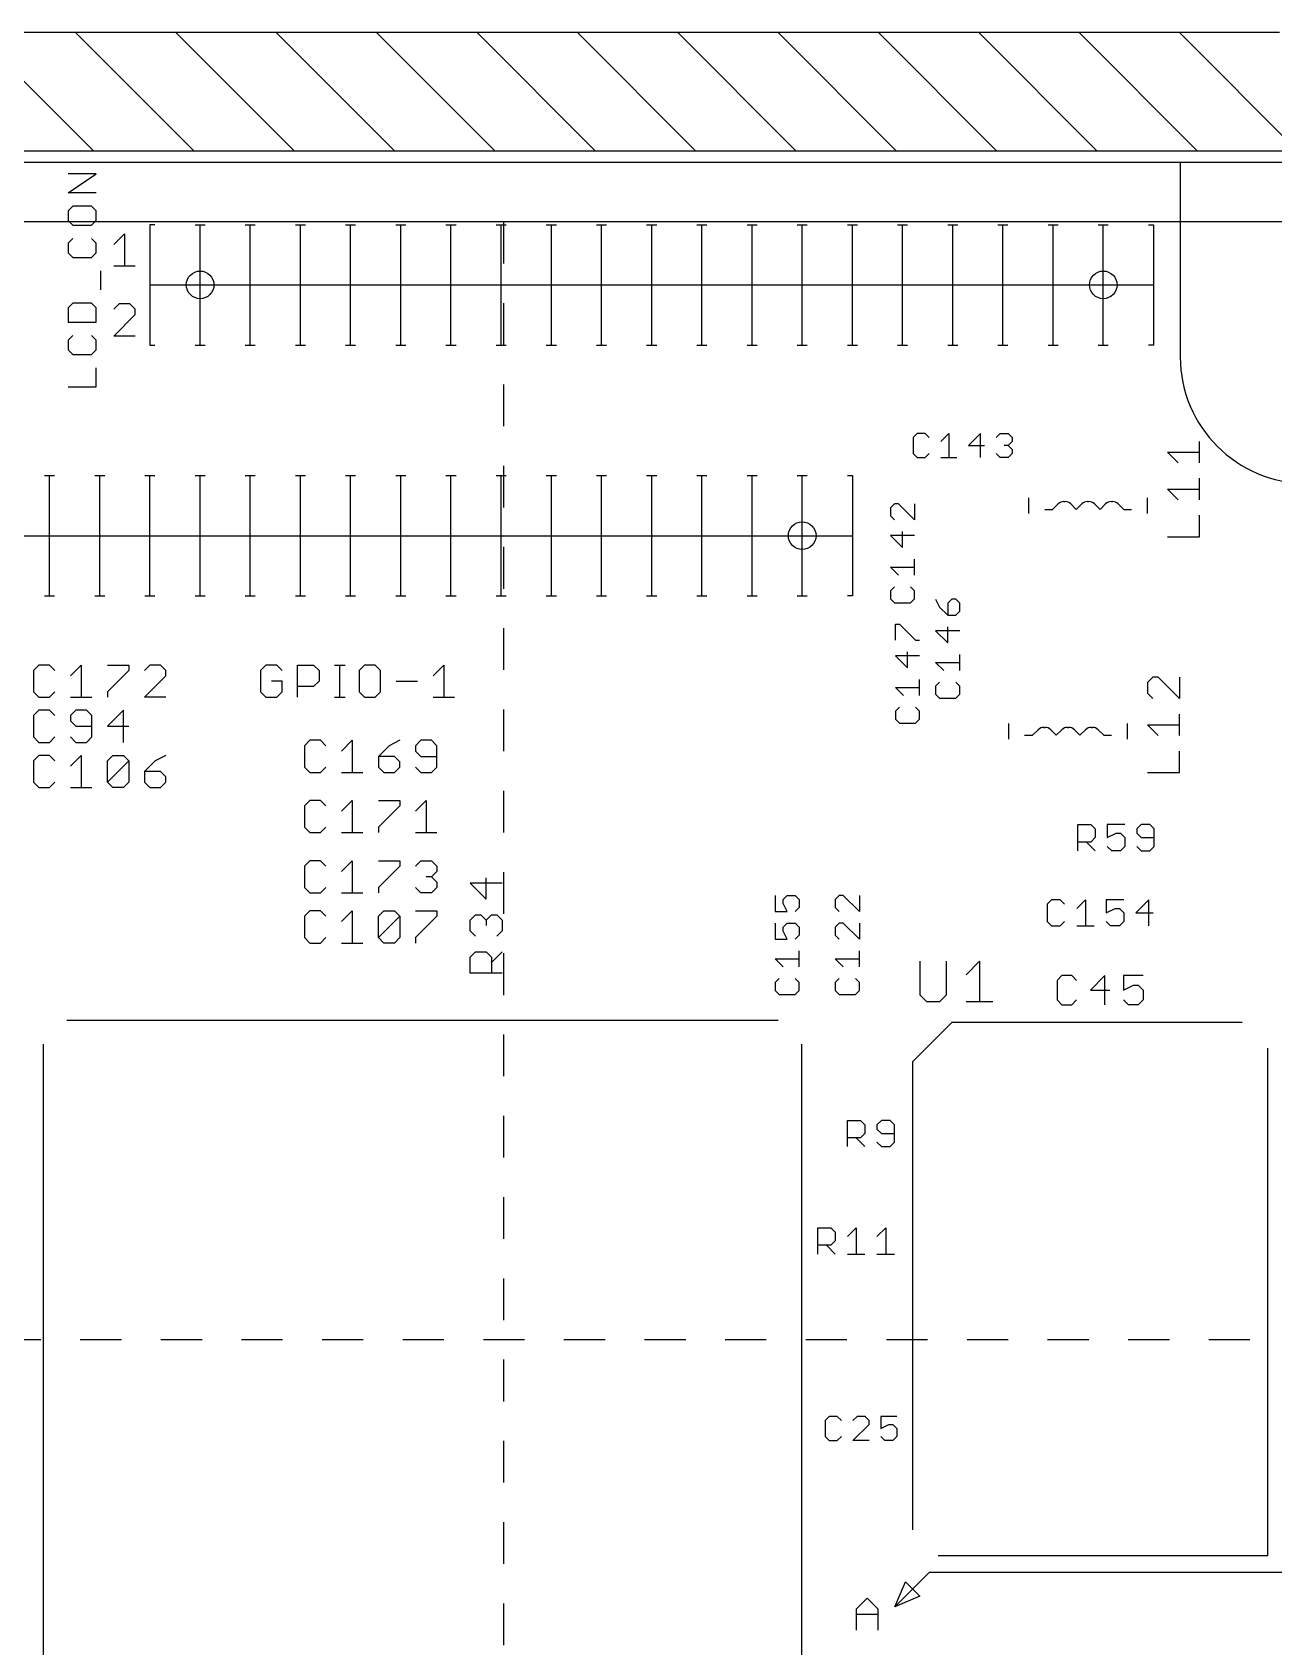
# Model space of a CAD drawing. Extents: x -17 to 119, y 40 to 106.
# Drawn here: x 60.52 to 91.94, y 65.34 to 106.22 of the extents above; entities that cross this region are included whole.
import ezdxf

# ---------------------------------------------------------------- set-up
doc = ezdxf.new("R2010")
doc.units = 0
doc.header["$MEASUREMENT"] = 0
for name, color, linetype in [('20', 251, 'CONTINUOUS'), ('21', 251, 'CONTINUOUS'), ('25', 251, 'CONTINUOUS'), ('48', 214, 'CONTINUOUS')]:
    doc.layers.add(name, color=color, linetype=linetype)

msp = doc.modelspace()

# ---------------------------------------------------------------- linework, layer by layer
at = {"layer": '20'}
for q in [(55.34, 102.917), (89.58, 97.997)]:
    msp.add_line((89.58, 102.917), q, dxfattribs=at)
for centre in [(64.77, 99.822), (87.63, 99.822), (80.01, 93.472)]:
    msp.add_circle(centre, 0.35, dxfattribs=at)
msp.add_arc((92.78, 97.997), 3.2, 180, 270, dxfattribs=at)
at = {"layer": '21'}
for p, q in [((62.5856, 100.8469), (62.8568, 101.1181)), ((62.8568, 101.1181), (62.8568, 100.3046)), ((63.627, 101.346), (63.5, 101.346)), ((63.5, 101.346), (63.5, 99.822)), ((64.643, 101.346), (64.77, 101.346)), ((64.77, 101.346), (64.897, 101.346)), ((64.77, 99.822), (64.77, 101.346)), ((65.913, 101.346), (66.04, 101.346)), ((66.04, 101.346), (66.167, 101.346)), ((66.04, 99.822), (66.04, 101.346)), ((67.183, 101.346), (67.31, 101.346)), ((67.31, 101.346), (67.437, 101.346)), ((67.31, 99.822), (67.31, 101.346)), ((68.453, 101.346), (68.58, 101.346)), ((68.58, 101.346), (68.707, 101.346)), ((68.58, 99.822), (68.58, 101.346)), ((69.723, 101.346), (69.85, 101.346)), ((69.85, 101.346), (69.977, 101.346)), ((69.85, 99.822), (69.85, 101.346)), ((70.993, 101.346), (71.12, 101.346)), ((71.12, 101.346), (71.247, 101.346)), ((71.12, 99.822), (71.12, 101.346)), ((72.263, 101.346), (72.39, 101.346)), ((72.39, 101.346), (72.517, 101.346)), ((72.39, 99.822), (72.39, 101.346)), ((73.533, 101.346), (73.66, 101.346)), ((73.66, 101.346), (73.787, 101.346)), ((73.66, 99.822), (73.66, 101.346)), ((74.803, 101.346), (74.93, 101.346)), ((74.93, 101.346), (75.057, 101.346)), ((74.93, 99.822), (74.93, 101.346)), ((76.073, 101.346), (76.2, 101.346)), ((76.2, 101.346), (76.327, 101.346)), ((76.2, 99.822), (76.2, 101.346)), ((77.343, 101.346), (77.47, 101.346)), ((77.47, 101.346), (77.597, 101.346)), ((77.47, 99.822), (77.47, 101.346)), ((78.613, 101.346), (78.74, 101.346)), ((78.74, 101.346), (78.867, 101.346)), ((78.74, 99.822), (78.74, 101.346)), ((79.883, 101.346), (80.01, 101.346)), ((80.01, 101.346), (80.137, 101.346)), ((80.01, 99.822), (80.01, 101.346)), ((81.153, 101.346), (81.28, 101.346)), ((81.28, 101.346), (81.407, 101.346)), ((81.28, 99.822), (81.28, 101.346)), ((82.423, 101.346), (82.55, 101.346)), ((82.55, 101.346), (82.677, 101.346)), ((82.55, 99.822), (82.55, 101.346)), ((83.693, 101.346), (83.82, 101.346)), ((83.82, 101.346), (83.947, 101.346)), ((83.82, 99.822), (83.82, 101.346)), ((84.963, 101.346), (85.09, 101.346)), ((85.09, 101.346), (85.217, 101.346)), ((85.09, 99.822), (85.09, 101.346)), ((86.233, 101.346), (86.36, 101.346)), ((86.36, 101.346), (86.487, 101.346)), ((86.36, 99.822), (86.36, 101.346)), ((87.503, 101.346), (87.757, 101.346)), ((87.63, 99.822), (87.63, 101.346)), ((88.773, 101.346), (88.9, 101.346)), ((88.9, 101.346), (88.9, 99.822)), ((62.5856, 100.3046), (63.1279, 100.3046)), ((63.5, 99.822), (63.5, 98.298)), ((63.5, 99.822), (64.77, 99.822)), ((64.77, 99.822), (66.04, 99.822)), ((64.77, 98.298), (64.77, 99.822)), ((66.04, 99.822), (67.31, 99.822)), ((66.04, 98.298), (66.04, 99.822)), ((67.31, 99.822), (68.58, 99.822)), ((67.31, 98.298), (67.31, 99.822)), ((68.58, 99.822), (69.85, 99.822)), ((68.58, 98.298), (68.58, 99.822)), ((69.85, 99.822), (71.12, 99.822)), ((69.85, 98.298), (69.85, 99.822)), ((71.12, 99.822), (72.39, 99.822)), ((71.12, 98.298), (71.12, 99.822)), ((72.39, 99.822), (73.66, 99.822)), ((72.39, 98.298), (72.39, 99.822)), ((73.66, 99.822), (74.93, 99.822)), ((73.66, 98.298), (73.66, 99.822)), ((74.93, 99.822), (76.2, 99.822)), ((74.93, 98.298), (74.93, 99.822)), ((76.2, 99.822), (77.47, 99.822)), ((76.2, 98.298), (76.2, 99.822)), ((77.47, 99.822), (78.74, 99.822)), ((77.47, 98.298), (77.47, 99.822)), ((78.74, 99.822), (80.01, 99.822)), ((78.74, 98.298), (78.74, 99.822)), ((80.01, 99.822), (81.28, 99.822)), ((80.01, 98.298), (80.01, 99.822)), ((81.28, 99.822), (82.55, 99.822)), ((81.28, 98.298), (81.28, 99.822)), ((82.55, 99.822), (83.82, 99.822)), ((82.55, 98.298), (82.55, 99.822)), ((83.82, 99.822), (85.09, 99.822)), ((83.82, 98.298), (83.82, 99.822)), ((85.09, 99.822), (86.36, 99.822)), ((85.09, 98.298), (85.09, 99.822)), ((86.36, 99.822), (87.63, 99.822)), ((86.36, 98.298), (86.36, 99.822)), ((87.63, 99.822), (88.9, 99.822)), ((87.63, 98.298), (87.63, 99.822)), ((88.9, 99.822), (88.9, 98.298)), ((62.7212, 99.3401), (62.5856, 99.2045)), ((62.9923, 99.3401), (62.7212, 99.3401)), ((63.1279, 99.2045), (62.9923, 99.3401)), ((62.5856, 98.5266), (63.1279, 99.0689)), ((63.1279, 99.0689), (63.1279, 99.2045)), ((63.1279, 98.5266), (62.5856, 98.5266)), ((63.5, 98.298), (63.627, 98.298)), ((64.643, 98.298), (64.77, 98.298)), ((64.77, 98.298), (64.897, 98.298)), ((65.913, 98.298), (66.04, 98.298)), ((66.04, 98.298), (66.167, 98.298)), ((67.183, 98.298), (67.31, 98.298)), ((67.31, 98.298), (67.437, 98.298)), ((68.453, 98.298), (68.58, 98.298)), ((68.58, 98.298), (68.707, 98.298)), ((69.723, 98.298), (69.85, 98.298)), ((69.85, 98.298), (69.977, 98.298)), ((70.993, 98.298), (71.12, 98.298)), ((71.12, 98.298), (71.247, 98.298)), ((72.263, 98.298), (72.39, 98.298)), ((72.39, 98.298), (72.517, 98.298)), ((73.533, 98.298), (73.66, 98.298)), ((73.66, 98.298), (73.787, 98.298)), ((74.803, 98.298), (74.93, 98.298)), ((74.93, 98.298), (75.057, 98.298)), ((76.073, 98.298), (76.2, 98.298)), ((76.2, 98.298), (76.327, 98.298)), ((77.343, 98.298), (77.47, 98.298)), ((77.47, 98.298), (77.597, 98.298)), ((78.613, 98.298), (78.74, 98.298)), ((78.74, 98.298), (78.867, 98.298)), ((79.883, 98.298), (80.01, 98.298)), ((80.01, 98.298), (80.137, 98.298)), ((81.153, 98.298), (81.28, 98.298)), ((81.28, 98.298), (81.407, 98.298)), ((82.423, 98.298), (82.55, 98.298)), ((82.55, 98.298), (82.677, 98.298)), ((83.693, 98.298), (83.82, 98.298)), ((83.82, 98.298), (83.947, 98.298)), ((84.963, 98.298), (85.09, 98.298)), ((85.09, 98.298), (85.217, 98.298)), ((86.233, 98.298), (86.36, 98.298)), ((86.36, 98.298), (86.487, 98.298)), ((87.503, 98.298), (87.63, 98.298)), ((87.63, 98.298), (87.757, 98.298)), ((88.9, 98.298), (88.773, 98.298)), ((60.833, 94.996), (60.96, 94.996)), ((60.96, 94.996), (61.087, 94.996)), ((60.96, 93.472), (60.96, 94.996)), ((62.103, 94.996), (62.23, 94.996)), ((62.23, 94.996), (62.357, 94.996)), ((62.23, 93.472), (62.23, 94.996)), ((63.373, 94.996), (63.5, 94.996)), ((63.5, 94.996), (63.627, 94.996)), ((63.5, 93.472), (63.5, 94.996)), ((64.643, 94.996), (64.77, 94.996)), ((64.77, 94.996), (64.897, 94.996)), ((64.77, 93.472), (64.77, 94.996)), ((65.913, 94.996), (66.04, 94.996)), ((66.04, 94.996), (66.167, 94.996)), ((66.04, 93.472), (66.04, 94.996)), ((67.183, 94.996), (67.31, 94.996)), ((67.31, 94.996), (67.437, 94.996)), ((67.31, 93.472), (67.31, 94.996)), ((68.453, 94.996), (68.58, 94.996)), ((68.58, 94.996), (68.707, 94.996)), ((68.58, 93.472), (68.58, 94.996)), ((69.723, 94.996), (69.85, 94.996)), ((69.85, 94.996), (69.977, 94.996)), ((69.85, 93.472), (69.85, 94.996)), ((70.993, 94.996), (71.12, 94.996)), ((71.12, 94.996), (71.247, 94.996)), ((71.12, 93.472), (71.12, 94.996)), ((72.263, 94.996), (72.39, 94.996)), ((72.39, 94.996), (72.517, 94.996)), ((72.39, 93.472), (72.39, 94.996)), ((73.533, 94.996), (73.66, 94.996)), ((73.66, 94.996), (73.787, 94.996)), ((73.66, 93.472), (73.66, 94.996)), ((74.803, 94.996), (74.93, 94.996)), ((74.93, 94.996), (75.057, 94.996)), ((74.93, 93.472), (74.93, 94.996)), ((76.073, 94.996), (76.2, 94.996)), ((76.2, 94.996), (76.327, 94.996)), ((76.2, 93.472), (76.2, 94.996)), ((77.343, 94.996), (77.47, 94.996)), ((77.47, 94.996), (77.597, 94.996)), ((77.47, 93.472), (77.47, 94.996)), ((78.613, 94.996), (78.74, 94.996)), ((78.74, 94.996), (78.867, 94.996)), ((78.74, 93.472), (78.74, 94.996)), ((79.883, 94.996), (80.137, 94.996)), ((80.01, 93.472), (80.01, 94.996)), ((81.153, 94.996), (81.28, 94.996)), ((81.28, 94.996), (81.28, 93.472)), ((85.749, 94.034), (85.749, 94.434)), ((88.749, 94.034), (88.749, 94.434)), ((86.149, 94.134), (86.349, 94.134)), ((86.349, 94.134), (86.4904, 94.2754)), ((86.6318, 94.334), (86.6662, 94.334)), ((86.8076, 94.2754), (86.949, 94.134)), ((86.949, 94.134), (87.0904, 94.2754)), ((87.2318, 94.334), (87.2662, 94.334)), ((87.4076, 94.2754), (87.549, 94.134)), ((87.549, 94.134), (87.6904, 94.2754)), ((87.8318, 94.334), (87.8662, 94.334)), ((88.0076, 94.2754), (88.149, 94.134)), ((88.149, 94.134), (88.349, 94.134)), ((59.69, 93.472), (60.96, 93.472)), ((60.96, 93.472), (62.23, 93.472)), ((60.96, 91.948), (60.96, 93.472)), ((62.23, 93.472), (63.5, 93.472)), ((62.23, 91.948), (62.23, 93.472)), ((63.5, 93.472), (64.77, 93.472)), ((63.5, 91.948), (63.5, 93.472)), ((64.77, 93.472), (66.04, 93.472)), ((64.77, 91.948), (64.77, 93.472)), ((66.04, 93.472), (67.31, 93.472)), ((66.04, 91.948), (66.04, 93.472)), ((67.31, 93.472), (68.58, 93.472)), ((67.31, 91.948), (67.31, 93.472)), ((68.58, 93.472), (69.85, 93.472)), ((68.58, 91.948), (68.58, 93.472)), ((69.85, 93.472), (71.12, 93.472)), ((69.85, 91.948), (69.85, 93.472)), ((71.12, 93.472), (72.39, 93.472)), ((71.12, 91.948), (71.12, 93.472)), ((72.39, 93.472), (73.66, 93.472)), ((72.39, 91.948), (72.39, 93.472)), ((73.66, 93.472), (74.93, 93.472)), ((73.66, 91.948), (73.66, 93.472)), ((74.93, 93.472), (76.2, 93.472)), ((74.93, 91.948), (74.93, 93.472)), ((76.2, 93.472), (77.47, 93.472)), ((76.2, 91.948), (76.2, 93.472)), ((77.47, 93.472), (78.74, 93.472)), ((77.47, 91.948), (77.47, 93.472)), ((78.74, 93.472), (80.01, 93.472)), ((78.74, 91.948), (78.74, 93.472)), ((80.01, 93.472), (81.28, 93.472)), ((80.01, 91.948), (80.01, 93.472)), ((81.28, 93.472), (81.28, 91.948)), ((60.833, 91.948), (60.96, 91.948)), ((60.96, 91.948), (61.087, 91.948)), ((62.103, 91.948), (62.23, 91.948)), ((62.23, 91.948), (62.357, 91.948)), ((63.373, 91.948), (63.5, 91.948)), ((63.5, 91.948), (63.627, 91.948)), ((64.643, 91.948), (64.77, 91.948)), ((64.77, 91.948), (64.897, 91.948)), ((65.913, 91.948), (66.04, 91.948)), ((66.04, 91.948), (66.167, 91.948)), ((67.183, 91.948), (67.31, 91.948)), ((67.31, 91.948), (67.437, 91.948)), ((68.453, 91.948), (68.58, 91.948)), ((68.58, 91.948), (68.707, 91.948)), ((69.723, 91.948), (69.85, 91.948)), ((69.85, 91.948), (69.977, 91.948)), ((70.993, 91.948), (71.12, 91.948)), ((71.12, 91.948), (71.247, 91.948)), ((72.263, 91.948), (72.39, 91.948)), ((72.39, 91.948), (72.517, 91.948)), ((73.533, 91.948), (73.66, 91.948)), ((73.66, 91.948), (73.787, 91.948)), ((74.803, 91.948), (74.93, 91.948)), ((74.93, 91.948), (75.057, 91.948)), ((76.073, 91.948), (76.2, 91.948)), ((76.2, 91.948), (76.327, 91.948)), ((77.343, 91.948), (77.47, 91.948)), ((77.47, 91.948), (77.597, 91.948)), ((78.613, 91.948), (78.74, 91.948)), ((78.74, 91.948), (78.867, 91.948)), ((79.883, 91.948), (80.01, 91.948)), ((80.01, 91.948), (80.137, 91.948)), ((81.28, 91.948), (81.153, 91.948)), ((85.241, 88.319), (85.241, 88.719)), ((88.241, 88.319), (88.241, 88.719)), ((85.641, 88.419), (85.841, 88.419)), ((85.841, 88.419), (85.9824, 88.5604)), ((86.1238, 88.619), (86.1582, 88.619)), ((86.2996, 88.5604), (86.441, 88.419)), ((86.441, 88.419), (86.5824, 88.5604)), ((86.7238, 88.619), (86.7582, 88.619)), ((86.8996, 88.5604), (87.041, 88.419)), ((87.041, 88.419), (87.1824, 88.5604)), ((87.3238, 88.619), (87.3582, 88.619)), ((87.4996, 88.5604), (87.641, 88.419)), ((87.641, 88.419), (87.841, 88.419)), ((79.4, 81.2), (61.4, 81.2)), ((83.8, 81.15), (82.8, 80.15)), ((91.15, 81.15), (83.8, 81.15)), ((60.8, 80.6), (60.8, 62.6)), ((80, 63), (80, 80.6)), ((82.8, 80.15), (82.8, 68.3)), ((91.8, 67.65), (91.8, 80.5)), ((83.45, 67.65), (91.8, 67.65))]:
    msp.add_line(p, q, dxfattribs=at)
for centre, start, end in [((86.6318, 94.134), 90.0122, 135.0087), ((86.6662, 94.134), 44.9913, 89.9878), ((87.2318, 94.134), 90.0122, 135.0087), ((87.2662, 94.134), 44.9913, 89.9878), ((87.8318, 94.134), 90.0122, 135.0087), ((87.8662, 94.134), 44.9913, 89.9878), ((86.1238, 88.419), 90.0122, 135.0087), ((86.1582, 88.419), 44.9913, 89.9878), ((86.7238, 88.419), 90.0122, 135.0087), ((86.7582, 88.419), 44.9913, 89.9878), ((87.3238, 88.419), 90.0122, 135.0087), ((87.3582, 88.419), 44.9913, 89.9878)]:
    msp.add_arc(centre, 0.2, start, end, dxfattribs=at)
at = {"layer": '25'}
for p, q in [((61.4293, 102.1554), (62.1411, 102.6299)), ((62.1411, 102.6299), (61.4293, 102.6299)), ((62.1411, 102.1554), (61.4293, 102.1554)), ((61.5479, 101.8113), (61.4293, 101.6927)), ((62.0225, 101.8113), (61.5479, 101.8113)), ((62.1411, 101.6927), (62.0225, 101.8113)), ((61.4293, 101.6927), (61.4293, 101.4554)), ((61.4293, 101.4554), (61.5479, 101.3368)), ((62.0225, 101.3368), (62.1411, 101.4554)), ((62.1411, 101.4554), (62.1411, 101.6927)), ((61.5479, 100.9928), (61.4293, 100.8741)), ((61.5479, 101.3368), (62.0225, 101.3368)), ((62.1411, 100.8741), (62.0225, 100.9928)), ((61.4293, 100.8741), (61.4293, 100.6368)), ((61.4293, 100.6368), (61.5479, 100.5182)), ((62.0225, 100.5182), (62.1411, 100.6368)), ((62.1411, 100.6368), (62.1411, 100.8741)), ((61.5479, 100.5182), (62.0225, 100.5182)), ((62.2597, 99.6996), (62.2597, 100.1742)), ((61.5479, 99.3556), (61.4293, 99.237)), ((62.0225, 99.3556), (61.5479, 99.3556)), ((62.1411, 99.237), (62.0225, 99.3556)), ((61.4293, 99.237), (61.4293, 98.8811)), ((62.1411, 98.8811), (62.1411, 99.237)), ((61.4293, 98.8811), (62.1411, 98.8811)), ((61.5479, 98.537), (61.4293, 98.4184)), ((62.1411, 98.4184), (62.0225, 98.537)), ((61.4293, 98.4184), (61.4293, 98.1811)), ((61.4293, 98.1811), (61.5479, 98.0625)), ((62.0225, 98.0625), (62.1411, 98.1811)), ((62.1411, 98.1811), (62.1411, 98.4184)), ((61.5479, 98.0625), (62.0225, 98.0625)), ((62.1411, 97.2439), (62.1411, 97.7184)), ((61.4293, 97.2439), (62.1411, 97.2439)), ((82.9185, 96.0633), (82.8168, 95.9616)), ((83.1219, 96.0633), (82.9185, 96.0633)), ((83.2236, 95.9616), (83.1219, 96.0633)), ((83.5185, 95.8599), (83.7219, 96.0633)), ((83.7219, 96.0633), (83.7219, 95.4532)), ((84.5252, 96.0633), (84.2201, 95.7583)), ((84.5252, 95.4532), (84.5252, 96.0633)), ((84.9218, 95.9616), (85.0234, 96.0633)), ((85.0234, 96.0633), (85.2268, 96.0633)), ((85.2268, 96.0633), (85.3285, 95.9616)), ((82.8168, 95.9616), (82.8168, 95.5549)), ((84.2201, 95.7583), (84.6269, 95.7583)), ((85.2268, 95.7583), (85.1251, 95.7583)), ((85.3285, 95.8599), (85.2268, 95.7583)), ((85.2268, 95.7583), (85.3285, 95.6566)), ((85.3285, 95.9616), (85.3285, 95.8599)), ((85.3285, 95.6566), (85.3285, 95.5549)), ((90.0684, 95.3176), (90.0684, 95.86)), ((82.8168, 95.5549), (82.9185, 95.4532)), ((82.9185, 95.4532), (83.1219, 95.4532)), ((83.1219, 95.4532), (83.2236, 95.5549)), ((83.5185, 95.4532), (83.9252, 95.4532)), ((85.0234, 95.4532), (84.9218, 95.5549)), ((85.2268, 95.4532), (85.0234, 95.4532)), ((85.3285, 95.5549), (85.2268, 95.4532)), ((89.5261, 95.3176), (89.2549, 95.5888)), ((89.2549, 95.5888), (90.0684, 95.5888)), ((90.0684, 94.3821), (90.0684, 94.9244)), ((89.5261, 94.3821), (89.2549, 94.6533)), ((89.2549, 94.6533), (90.0684, 94.6533)), ((82.3464, 94.2819), (82.2447, 94.1802)), ((82.2447, 94.1802), (82.2447, 93.9768)), ((82.4481, 94.2819), (82.3464, 94.2819)), ((82.8548, 93.8751), (82.4481, 94.2819)), ((82.8548, 94.2819), (82.8548, 93.8751)), ((82.2447, 93.9768), (82.3464, 93.8751)), ((90.0684, 93.4466), (90.0684, 93.9889)), ((82.8548, 93.4785), (82.2447, 93.4785)), ((82.2447, 93.4785), (82.5497, 93.1735)), ((82.5497, 93.1735), (82.5497, 93.5802)), ((89.2549, 93.4466), (90.0684, 93.4466)), ((82.8548, 92.4718), (82.8548, 92.8786)), ((82.4481, 92.4718), (82.2447, 92.6752)), ((82.2447, 92.6752), (82.8548, 92.6752)), ((82.3464, 92.1769), (82.2447, 92.0753)), ((82.2447, 92.0753), (82.2447, 91.8719)), ((82.8548, 92.0753), (82.7531, 92.1769)), ((82.8548, 91.8719), (82.8548, 92.0753)), ((82.2447, 91.8719), (82.3464, 91.7702)), ((82.3464, 91.7702), (82.7531, 91.7702)), ((82.7531, 91.7702), (82.8548, 91.8719)), ((83.3877, 91.8689), (83.4894, 91.6655)), ((83.4894, 91.6655), (83.6927, 91.4621)), ((83.7944, 91.8689), (83.6927, 91.7672)), ((83.6927, 91.7672), (83.6927, 91.4621)), ((83.8961, 91.8689), (83.7944, 91.8689)), ((83.9978, 91.7672), (83.8961, 91.8689)), ((83.8961, 91.4621), (83.9978, 91.5638)), ((83.9978, 91.5638), (83.9978, 91.7672)), ((82.3717, 90.8271), (82.3717, 91.2339)), ((82.3717, 91.2339), (82.4734, 91.2339)), ((82.4734, 91.2339), (82.8801, 90.8271)), ((83.6927, 91.4621), (83.8961, 91.4621)), ((83.6927, 90.7605), (83.6927, 91.1672)), ((82.8801, 90.8271), (82.9818, 90.8271)), ((83.9978, 91.0655), (83.3877, 91.0655)), ((83.3877, 91.0655), (83.6927, 90.7605)), ((82.9818, 90.4305), (82.3717, 90.4305)), ((82.3717, 90.4305), (82.6767, 90.1255)), ((82.6767, 90.1255), (82.6767, 90.5322)), ((83.9978, 90.0588), (83.9978, 90.4656)), ((60.6892, 90.1961), (60.5536, 90.0605)), ((60.5536, 90.0605), (60.5536, 89.5182)), ((60.9603, 90.1961), (60.6892, 90.1961)), ((61.0959, 90.0605), (60.9603, 90.1961)), ((61.4891, 89.9249), (61.7603, 90.1961)), ((61.7603, 90.1961), (61.7603, 89.3826)), ((62.4246, 90.1961), (62.967, 90.1961)), ((62.967, 90.0605), (62.4246, 89.5182)), ((62.967, 90.1961), (62.967, 90.0605)), ((63.4957, 90.1961), (63.3602, 90.0605)), ((63.3602, 89.3826), (63.9025, 89.9249)), ((63.7669, 90.1961), (63.4957, 90.1961)), ((63.9025, 90.0605), (63.7669, 90.1961)), ((63.9025, 89.9249), (63.9025, 90.0605)), ((66.4369, 90.1961), (66.3013, 90.0605)), ((66.3013, 90.0605), (66.3013, 89.5182)), ((66.7081, 90.1961), (66.4369, 90.1961)), ((66.8437, 90.0605), (66.7081, 90.1961)), ((67.2368, 89.3826), (67.2368, 90.1961)), ((67.2368, 90.1961), (67.6436, 90.1961)), ((67.6436, 90.1961), (67.7792, 90.0605)), ((67.7792, 90.0605), (67.7792, 89.7893)), ((68.1724, 90.1961), (68.4435, 90.1961)), ((68.3079, 89.3826), (68.3079, 90.1961)), ((68.9316, 90.1961), (68.796, 90.0605)), ((68.796, 90.0605), (68.796, 89.5182)), ((69.2028, 90.1961), (68.9316, 90.1961)), ((69.3384, 90.0605), (69.2028, 90.1961)), ((69.3384, 89.5182), (69.3384, 90.0605)), ((70.6671, 89.9249), (70.9382, 90.1961)), ((70.9382, 90.1961), (70.9382, 89.3826)), ((83.5911, 90.0588), (83.3877, 90.2622)), ((83.3877, 90.2622), (83.9978, 90.2622)), ((60.5536, 89.5182), (60.6892, 89.3826)), ((60.9603, 89.3826), (61.0959, 89.5182)), ((62.4246, 89.5182), (62.4246, 89.3826)), ((66.3013, 89.5182), (66.4369, 89.3826)), ((66.8437, 89.7893), (66.5725, 89.7893)), ((66.7081, 89.3826), (66.8437, 89.5182)), ((66.8437, 89.5182), (66.8437, 89.7893)), ((67.6436, 89.6538), (67.2368, 89.6538)), ((67.7792, 89.7893), (67.6436, 89.6538)), ((68.796, 89.5182), (68.9316, 89.3826)), ((69.2028, 89.3826), (69.3384, 89.5182)), ((69.7316, 89.7893), (70.2739, 89.7893)), ((82.5751, 89.4238), (82.3717, 89.6272)), ((82.3717, 89.6272), (82.9818, 89.6272)), ((82.9818, 89.4238), (82.9818, 89.8306)), ((83.4894, 89.7639), (83.3877, 89.6623)), ((83.3877, 89.6623), (83.3877, 89.4589)), ((83.9978, 89.6623), (83.8961, 89.7639)), ((83.9978, 89.4589), (83.9978, 89.6623)), ((88.8825, 89.891), (88.7469, 89.7554)), ((88.7469, 89.7554), (88.7469, 89.4842)), ((89.0181, 89.891), (88.8825, 89.891)), ((89.5604, 89.3486), (89.0181, 89.891)), ((89.5604, 89.891), (89.5604, 89.3486)), ((60.6892, 89.3826), (60.9603, 89.3826)), ((61.4891, 89.3826), (62.0314, 89.3826)), ((63.9025, 89.3826), (63.3602, 89.3826)), ((66.4369, 89.3826), (66.7081, 89.3826)), ((68.1724, 89.3826), (68.4435, 89.3826)), ((68.9316, 89.3826), (69.2028, 89.3826)), ((70.6671, 89.3826), (71.2094, 89.3826)), ((82.4734, 89.1289), (82.3717, 89.0273)), ((82.9818, 89.0273), (82.8801, 89.1289)), ((83.3877, 89.4589), (83.4894, 89.3572)), ((83.4894, 89.3572), (83.8961, 89.3572)), ((83.8961, 89.3572), (83.9978, 89.4589)), ((88.7469, 89.4842), (88.8825, 89.3486)), ((60.6892, 89.0531), (60.5536, 88.9175)), ((60.5536, 88.9175), (60.5536, 88.3752)), ((60.9603, 89.0531), (60.6892, 89.0531)), ((61.0959, 88.9175), (60.9603, 89.0531)), ((61.6247, 89.0531), (61.4891, 88.9175)), ((61.4891, 88.9175), (61.4891, 88.7819)), ((61.4891, 88.7819), (61.6247, 88.6463)), ((61.8959, 89.0531), (61.6247, 89.0531)), ((62.0314, 88.9175), (61.8959, 89.0531)), ((62.0314, 88.3752), (62.0314, 88.9175)), ((62.8314, 89.0531), (62.4246, 88.6463)), ((62.8314, 88.2396), (62.8314, 89.0531)), ((82.3717, 89.0273), (82.3717, 88.8239)), ((82.3717, 88.8239), (82.4734, 88.7222)), ((82.4734, 88.7222), (82.8801, 88.7222)), ((82.8801, 88.7222), (82.9818, 88.8239)), ((82.9818, 88.8239), (82.9818, 89.0273)), ((89.5604, 88.4131), (89.5604, 88.9554)), ((60.5536, 88.3752), (60.6892, 88.2396)), ((60.9603, 88.2396), (61.0959, 88.3752)), ((61.4891, 88.3752), (61.6247, 88.2396)), ((61.6247, 88.6463), (62.0314, 88.6463)), ((61.8959, 88.2396), (62.0314, 88.3752)), ((62.4246, 88.6463), (62.967, 88.6463)), ((67.5472, 88.2911), (67.4116, 88.1555)), ((67.8183, 88.2911), (67.5472, 88.2911)), ((67.9539, 88.1555), (67.8183, 88.2911)), ((68.3471, 88.0199), (68.6183, 88.2911)), ((68.6183, 88.2911), (68.6183, 87.4776)), ((69.825, 88.2911), (69.5538, 88.1555)), ((70.3537, 88.2911), (70.2182, 88.1555)), ((70.6249, 88.2911), (70.3537, 88.2911)), ((70.7605, 88.1555), (70.6249, 88.2911)), ((89.0181, 88.4131), (88.7469, 88.6843)), ((88.7469, 88.6843), (89.5604, 88.6843)), ((60.6892, 87.9101), (60.5536, 87.7745)), ((60.6892, 88.2396), (60.9603, 88.2396)), ((60.9603, 87.9101), (60.6892, 87.9101)), ((61.0959, 87.7745), (60.9603, 87.9101)), ((61.4891, 87.6389), (61.7603, 87.9101)), ((61.6247, 88.2396), (61.8959, 88.2396)), ((61.7603, 87.9101), (61.7603, 87.0966)), ((62.4246, 87.7745), (62.5602, 87.9101)), ((62.5602, 87.9101), (62.8314, 87.9101)), ((62.8314, 87.9101), (62.967, 87.7745)), ((63.9025, 87.9101), (63.6313, 87.7745)), ((67.4116, 88.1555), (67.4116, 87.6132)), ((69.5538, 88.1555), (69.2826, 87.8843)), ((69.2826, 87.8843), (69.2826, 87.6132)), ((69.6894, 87.8843), (69.2826, 87.8843)), ((69.825, 87.7488), (69.6894, 87.8843)), ((70.2182, 88.1555), (70.2182, 88.0199)), ((70.2182, 88.0199), (70.3537, 87.8843)), ((70.3537, 87.8843), (70.7605, 87.8843)), ((70.7605, 87.6132), (70.7605, 88.1555)), ((89.5604, 87.4776), (89.5604, 88.0199)), ((60.5536, 87.7745), (60.5536, 87.2322)), ((62.4246, 87.2322), (62.4246, 87.7745)), ((62.4246, 87.2322), (62.967, 87.7745)), ((62.967, 87.7745), (62.967, 87.2322)), ((63.6313, 87.7745), (63.3602, 87.5033)), ((63.3602, 87.5033), (63.3602, 87.2322)), ((63.7669, 87.5033), (63.3602, 87.5033)), ((63.9025, 87.3678), (63.7669, 87.5033)), ((67.4116, 87.6132), (67.5472, 87.4776)), ((67.5472, 87.4776), (67.8183, 87.4776)), ((67.8183, 87.4776), (67.9539, 87.6132)), ((68.3471, 87.4776), (68.8894, 87.4776)), ((69.2826, 87.6132), (69.4182, 87.4776)), ((69.4182, 87.4776), (69.6894, 87.4776)), ((69.6894, 87.4776), (69.825, 87.6132)), ((69.825, 87.6132), (69.825, 87.7488)), ((70.2182, 87.6132), (70.3537, 87.4776)), ((70.3537, 87.4776), (70.6249, 87.4776)), ((70.6249, 87.4776), (70.7605, 87.6132)), ((88.7469, 87.4776), (89.5604, 87.4776)), ((60.5536, 87.2322), (60.6892, 87.0966)), ((60.6892, 87.0966), (60.9603, 87.0966)), ((60.9603, 87.0966), (61.0959, 87.2322)), ((61.4891, 87.0966), (62.0314, 87.0966)), ((62.5602, 87.0966), (62.4246, 87.2322)), ((62.8314, 87.0966), (62.5602, 87.0966)), ((62.967, 87.2322), (62.8314, 87.0966)), ((63.3602, 87.2322), (63.4957, 87.0966)), ((63.4957, 87.0966), (63.7669, 87.0966)), ((63.7669, 87.0966), (63.9025, 87.2322)), ((63.9025, 87.2322), (63.9025, 87.3678)), ((67.5472, 86.7671), (67.4116, 86.6315)), ((67.8183, 86.7671), (67.5472, 86.7671)), ((67.9539, 86.6315), (67.8183, 86.7671)), ((68.3471, 86.4959), (68.6183, 86.7671)), ((68.6183, 86.7671), (68.6183, 85.9536)), ((69.2826, 86.7671), (69.825, 86.7671)), ((69.825, 86.7671), (69.825, 86.6315)), ((70.2182, 86.4959), (70.4893, 86.7671)), ((70.4893, 86.7671), (70.4893, 85.9536)), ((67.4116, 86.6315), (67.4116, 86.0892)), ((69.825, 86.6315), (69.2826, 86.0892)), ((67.4116, 86.0892), (67.5472, 85.9536)), ((67.5472, 85.9536), (67.8183, 85.9536)), ((67.8183, 85.9536), (67.9539, 86.0892)), ((68.3471, 85.9536), (68.8894, 85.9536)), ((69.2826, 86.0892), (69.2826, 85.9536)), ((70.2182, 85.9536), (70.7605, 85.9536)), ((86.985, 85.4964), (86.985, 86.1574)), ((86.985, 86.1574), (87.3154, 86.1574)), ((87.3154, 86.1574), (87.4256, 86.0472)), ((87.4256, 86.0472), (87.4256, 85.8269)), ((88.174, 86.1574), (87.7334, 86.1574)), ((87.7334, 86.1574), (87.7334, 85.8269)), ((87.7334, 85.8269), (87.9537, 85.937)), ((87.9537, 85.937), (88.0639, 85.937)), ((88.0639, 85.937), (88.174, 85.8269)), ((88.5919, 86.1574), (88.4818, 86.0472)), ((88.4818, 86.0472), (88.4818, 85.937)), ((88.4818, 85.937), (88.5919, 85.8269)), ((88.8123, 86.1574), (88.5919, 86.1574)), ((88.9224, 86.0472), (88.8123, 86.1574)), ((88.9224, 85.6066), (88.9224, 86.0472)), ((87.3154, 85.7167), (86.985, 85.7167)), ((87.2053, 85.7167), (87.4256, 85.4964)), ((87.4256, 85.8269), (87.3154, 85.7167)), ((87.8435, 85.4964), (87.7334, 85.6066)), ((88.0639, 85.4964), (87.8435, 85.4964)), ((88.174, 85.6066), (88.0639, 85.4964)), ((88.174, 85.8269), (88.174, 85.6066)), ((88.4818, 85.6066), (88.5919, 85.4964)), ((88.5919, 85.8269), (88.9224, 85.8269)), ((88.5919, 85.4964), (88.8123, 85.4964)), ((88.8123, 85.4964), (88.9224, 85.6066)), ((67.5472, 85.2431), (67.4116, 85.1075)), ((67.4116, 85.1075), (67.4116, 84.5652)), ((67.8183, 85.2431), (67.5472, 85.2431)), ((67.9539, 85.1075), (67.8183, 85.2431)), ((68.3471, 84.9719), (68.6183, 85.2431)), ((68.6183, 85.2431), (68.6183, 84.4296)), ((69.2826, 85.2431), (69.825, 85.2431)), ((69.825, 85.1075), (69.2826, 84.5652)), ((69.825, 85.2431), (69.825, 85.1075)), ((70.2182, 85.1075), (70.3537, 85.2431)), ((70.3537, 85.2431), (70.6249, 85.2431)), ((70.6249, 85.2431), (70.7605, 85.1075)), ((70.7605, 85.1075), (70.7605, 84.9719)), ((70.6249, 84.8363), (70.4893, 84.8363)), ((70.7605, 84.9719), (70.6249, 84.8363)), ((70.6249, 84.8363), (70.7605, 84.7008)), ((70.7605, 84.7008), (70.7605, 84.5652)), ((72.4154, 84.6754), (71.6019, 84.6754)), ((71.6019, 84.6754), (72.0087, 84.2686)), ((72.0087, 84.2686), (72.0087, 84.811)), ((67.4116, 84.5652), (67.5472, 84.4296)), ((67.5472, 84.4296), (67.8183, 84.4296)), ((67.8183, 84.4296), (67.9539, 84.5652)), ((68.3471, 84.4296), (68.8894, 84.4296)), ((69.2826, 84.5652), (69.2826, 84.4296)), ((70.3537, 84.4296), (70.2182, 84.5652)), ((70.6249, 84.4296), (70.3537, 84.4296)), ((70.7605, 84.5652), (70.6249, 84.4296)), ((79.3237, 84.3633), (79.3237, 83.9566)), ((79.5271, 84.2616), (79.6287, 84.3633)), ((79.5271, 84.1599), (79.5271, 84.2616)), ((79.6287, 84.3633), (79.8321, 84.3633)), ((79.8321, 84.3633), (79.9338, 84.2616)), ((79.9338, 84.2616), (79.9338, 84.0582)), ((80.9494, 84.3633), (80.8477, 84.2616)), ((80.8477, 84.2616), (80.8477, 84.0582)), ((81.0511, 84.3633), (80.9494, 84.3633)), ((81.4578, 83.9566), (81.0511, 84.3633)), ((81.4578, 84.3633), (81.4578, 83.9566)), ((86.3213, 84.2524), (86.2111, 84.1422)), ((86.5416, 84.2524), (86.3213, 84.2524)), ((86.6518, 84.1422), (86.5416, 84.2524)), ((86.9596, 84.032), (87.1799, 84.2524)), ((87.1799, 84.2524), (87.1799, 83.5914)), ((88.1486, 84.2524), (87.708, 84.2524)), ((87.708, 84.2524), (87.708, 83.9219)), ((88.7869, 84.2524), (88.4564, 83.9219)), ((88.7869, 83.5914), (88.7869, 84.2524)), ((67.5472, 83.9731), (67.4116, 83.8375)), ((67.4116, 83.8375), (67.4116, 83.2952)), ((67.8183, 83.9731), (67.5472, 83.9731)), ((67.9539, 83.8375), (67.8183, 83.9731)), ((68.3471, 83.7019), (68.6183, 83.9731)), ((68.6183, 83.9731), (68.6183, 83.1596)), ((69.2826, 83.8375), (69.4182, 83.9731)), ((69.2826, 83.2952), (69.2826, 83.8375)), ((69.2826, 83.2952), (69.825, 83.8375)), ((69.4182, 83.9731), (69.6894, 83.9731)), ((69.6894, 83.9731), (69.825, 83.8375)), ((69.825, 83.8375), (69.825, 83.2952)), ((70.2182, 83.9731), (70.7605, 83.9731)), ((70.7605, 83.8375), (70.2182, 83.2952)), ((70.7605, 83.9731), (70.7605, 83.8375)), ((71.6019, 83.7399), (71.7375, 83.8754)), ((71.7375, 83.8754), (71.8731, 83.8754)), ((71.8731, 83.8754), (72.0087, 83.7399)), ((72.0087, 83.7399), (72.1442, 83.8754)), ((72.1442, 83.8754), (72.2798, 83.8754)), ((72.2798, 83.8754), (72.4154, 83.7399)), ((79.3237, 83.9566), (79.6287, 83.9566)), ((79.6287, 83.9566), (79.5271, 84.1599)), ((79.9338, 84.0582), (79.8321, 83.9566)), ((80.8477, 84.0582), (80.9494, 83.9566)), ((86.2111, 84.1422), (86.2111, 83.7016)), ((87.708, 83.9219), (87.9283, 84.032)), ((87.9283, 84.032), (88.0384, 84.032)), ((88.0384, 84.032), (88.1486, 83.9219)), ((88.1486, 83.9219), (88.1486, 83.7016)), ((88.4564, 83.9219), (88.897, 83.9219)), ((71.6019, 83.4687), (71.6019, 83.7399)), ((71.7375, 83.3331), (71.6019, 83.4687)), ((72.0087, 83.7399), (72.0087, 83.6043)), ((72.4154, 83.4687), (72.2798, 83.3331)), ((72.4154, 83.7399), (72.4154, 83.4687)), ((79.3237, 83.6617), (79.3237, 83.2549)), ((79.5271, 83.56), (79.6287, 83.6617)), ((79.5271, 83.4583), (79.5271, 83.56)), ((79.6287, 83.2549), (79.5271, 83.4583)), ((79.6287, 83.6617), (79.8321, 83.6617)), ((79.8321, 83.6617), (79.9338, 83.56)), ((79.9338, 83.56), (79.9338, 83.3566)), ((80.9494, 83.6617), (80.8477, 83.56)), ((80.8477, 83.56), (80.8477, 83.3566)), ((81.0511, 83.6617), (80.9494, 83.6617)), ((81.4578, 83.2549), (81.0511, 83.6617)), ((81.4578, 83.6617), (81.4578, 83.2549)), ((86.2111, 83.7016), (86.3213, 83.5914)), ((86.3213, 83.5914), (86.5416, 83.5914)), ((86.5416, 83.5914), (86.6518, 83.7016)), ((86.9596, 83.5914), (87.4002, 83.5914)), ((87.8181, 83.5914), (87.708, 83.7016)), ((88.0384, 83.5914), (87.8181, 83.5914)), ((88.1486, 83.7016), (88.0384, 83.5914)), ((67.4116, 83.2952), (67.5472, 83.1596)), ((67.5472, 83.1596), (67.8183, 83.1596)), ((67.8183, 83.1596), (67.9539, 83.2952)), ((68.3471, 83.1596), (68.8894, 83.1596)), ((69.4182, 83.1596), (69.2826, 83.2952)), ((69.6894, 83.1596), (69.4182, 83.1596)), ((69.825, 83.2952), (69.6894, 83.1596)), ((70.2182, 83.2952), (70.2182, 83.1596)), ((79.3237, 83.2549), (79.6287, 83.2549)), ((79.9338, 83.3566), (79.8321, 83.2549)), ((80.8477, 83.3566), (80.9494, 83.2549)), ((71.6019, 82.8043), (71.7375, 82.9399)), ((71.6019, 82.3976), (71.6019, 82.8043)), ((71.7375, 82.9399), (72.0087, 82.9399)), ((72.0087, 82.9399), (72.1442, 82.8043)), ((72.1442, 82.6688), (72.4154, 82.9399)), ((72.1442, 82.8043), (72.1442, 82.3976)), ((79.5271, 82.5533), (79.3237, 82.7567)), ((79.3237, 82.7567), (79.9338, 82.7567)), ((79.9338, 82.5533), (79.9338, 82.96)), ((81.0511, 82.5533), (80.8477, 82.7567)), ((80.8477, 82.7567), (81.4578, 82.7567)), ((81.4578, 82.5533), (81.4578, 82.96)), ((82.988, 82.6959), (82.988, 81.8485)), ((83.6659, 81.8485), (83.6659, 82.6959)), ((84.1574, 82.3569), (84.4964, 82.6959)), ((84.4964, 82.6959), (84.4964, 81.679)), ((72.4154, 82.3976), (71.6019, 82.3976)), ((79.4254, 82.2584), (79.3237, 82.1567)), ((79.3237, 82.1567), (79.3237, 81.9533)), ((79.9338, 82.1567), (79.8321, 82.2584)), ((79.9338, 81.9533), (79.9338, 82.1567)), ((80.9494, 82.2584), (80.8477, 82.1567)), ((80.8477, 82.1567), (80.8477, 81.9533)), ((81.4578, 82.1567), (81.3561, 82.2584)), ((81.4578, 81.9533), (81.4578, 82.1567)), ((86.5859, 82.3347), (86.463, 82.2119)), ((86.463, 82.2119), (86.463, 81.7204)), ((86.8316, 82.3347), (86.5859, 82.3347)), ((86.9545, 82.2119), (86.8316, 82.3347)), ((87.6736, 82.3347), (87.305, 81.9661)), ((87.6736, 81.5975), (87.6736, 82.3347)), ((88.6384, 82.3347), (88.1469, 82.3347)), ((88.1469, 82.3347), (88.1469, 81.9661)), ((79.3237, 81.9533), (79.4254, 81.8516)), ((79.4254, 81.8516), (79.8321, 81.8516)), ((79.8321, 81.8516), (79.9338, 81.9533)), ((80.8477, 81.9533), (80.9494, 81.8516)), ((80.9494, 81.8516), (81.3561, 81.8516)), ((81.3561, 81.8516), (81.4578, 81.9533)), ((82.988, 81.8485), (83.1575, 81.679)), ((83.4964, 81.679), (83.6659, 81.8485)), ((87.305, 81.9661), (87.7965, 81.9661)), ((88.1469, 81.9661), (88.3927, 82.089)), ((88.3927, 82.089), (88.5155, 82.089)), ((88.5155, 82.089), (88.6384, 81.9661)), ((88.6384, 81.9661), (88.6384, 81.7204)), ((83.1575, 81.679), (83.4964, 81.679)), ((84.1574, 81.679), (84.8353, 81.679)), ((86.463, 81.7204), (86.5859, 81.5975)), ((86.5859, 81.5975), (86.8316, 81.5975)), ((86.8316, 81.5975), (86.9545, 81.7204)), ((88.2698, 81.5975), (88.1469, 81.7204)), ((88.5155, 81.5975), (88.2698, 81.5975)), ((88.6384, 81.7204), (88.5155, 81.5975)), ((81.1548, 78.0034), (81.1548, 78.6644)), ((81.1548, 78.6644), (81.4853, 78.6644)), ((81.4853, 78.6644), (81.5954, 78.5542)), ((81.5954, 78.5542), (81.5954, 78.3339)), ((82.0133, 78.6644), (81.9032, 78.5542)), ((81.9032, 78.5542), (81.9032, 78.444)), ((82.2337, 78.6644), (82.0133, 78.6644)), ((82.3438, 78.5542), (82.2337, 78.6644)), ((82.3438, 78.1136), (82.3438, 78.5542)), ((81.4853, 78.2237), (81.1548, 78.2237)), ((81.3751, 78.2237), (81.5954, 78.0034)), ((81.5954, 78.3339), (81.4853, 78.2237)), ((81.9032, 78.444), (82.0133, 78.3339)), ((81.9032, 78.1136), (82.0133, 78.0034)), ((82.0133, 78.3339), (82.3438, 78.3339)), ((82.2337, 78.0034), (82.3438, 78.1136)), ((82.0133, 78.0034), (82.2337, 78.0034)), ((80.4064, 75.2856), (80.4064, 75.9466)), ((80.4064, 75.9466), (80.7368, 75.9466)), ((80.7368, 75.9466), (80.847, 75.8364)), ((80.847, 75.8364), (80.847, 75.6161)), ((81.1548, 75.7262), (81.3751, 75.9466)), ((81.3751, 75.9466), (81.3751, 75.2856)), ((81.9032, 75.7262), (82.1235, 75.9466)), ((82.1235, 75.9466), (82.1235, 75.2856)), ((80.7368, 75.5059), (80.4064, 75.5059)), ((80.6267, 75.5059), (80.847, 75.2856)), ((80.847, 75.6161), (80.7368, 75.5059)), ((81.1548, 75.2856), (81.5954, 75.2856)), ((81.9032, 75.2856), (82.3438, 75.2856)), ((80.6959, 71.1713), (80.5942, 71.0696)), ((80.8993, 71.1713), (80.6959, 71.1713)), ((81.0009, 71.0696), (80.8993, 71.1713)), ((81.3975, 71.1713), (81.2958, 71.0696)), ((81.6009, 71.1713), (81.3975, 71.1713)), ((81.7026, 71.0696), (81.6009, 71.1713)), ((82.4042, 71.1713), (81.9975, 71.1713)), ((81.9975, 71.1713), (81.9975, 70.8663)), ((80.5942, 71.0696), (80.5942, 70.6629)), ((81.2958, 70.5612), (81.7026, 70.9679)), ((81.7026, 70.9679), (81.7026, 71.0696)), ((81.9975, 70.8663), (82.2008, 70.9679)), ((82.2008, 70.9679), (82.3025, 70.9679)), ((82.3025, 70.9679), (82.4042, 70.8663)), ((82.4042, 70.8663), (82.4042, 70.6629)), ((80.5942, 70.6629), (80.6959, 70.5612)), ((80.6959, 70.5612), (80.8993, 70.5612)), ((80.8993, 70.5612), (81.0009, 70.6629)), ((81.7026, 70.5612), (81.2958, 70.5612)), ((82.0992, 70.5612), (81.9975, 70.6629)), ((82.3025, 70.5612), (82.0992, 70.5612)), ((82.4042, 70.6629), (82.3025, 70.5612)), ((83.2358, 67.2338), (82.3549, 66.3529)), ((83.2358, 67.2338), (97.7138, 67.2338)), ((82.3549, 66.3529), (82.6243, 66.9816)), ((82.6243, 66.9816), (82.9836, 66.6223)), ((81.3816, 66.3029), (81.6528, 66.5741)), ((81.3816, 65.7606), (81.3816, 66.3029)), ((81.6528, 66.5741), (81.9239, 66.3029)), ((81.9239, 66.3029), (81.9239, 65.7606)), ((82.9836, 66.6223), (82.3549, 66.3529)), ((81.3816, 66.1673), (81.9239, 66.1673))]:
    msp.add_line(p, q, dxfattribs=at)
at = {"layer": '48'}
for p, q in [((59.07, 106.217), (61.61, 106.217)), ((59.07, 106.217), (62.07, 103.217)), ((61.61, 106.217), (64.15, 106.217)), ((61.61, 106.217), (64.61, 103.217)), ((64.15, 106.217), (66.69, 106.217)), ((64.15, 106.217), (67.15, 103.217)), ((66.69, 106.217), (69.23, 106.217)), ((66.69, 106.217), (69.69, 103.217)), ((69.23, 106.217), (71.77, 106.217)), ((69.23, 106.217), (72.23, 103.217)), ((71.77, 106.217), (74.31, 106.217)), ((71.77, 106.217), (74.77, 103.217)), ((74.31, 106.217), (76.85, 106.217)), ((74.31, 106.217), (77.31, 103.217)), ((76.85, 106.217), (79.39, 106.217)), ((76.85, 106.217), (79.85, 103.217)), ((79.39, 106.217), (81.93, 106.217)), ((79.39, 106.217), (82.39, 103.217)), ((81.93, 106.217), (84.47, 106.217)), ((81.93, 106.217), (84.93, 103.217)), ((84.47, 106.217), (87.01, 106.217)), ((84.47, 106.217), (87.47, 103.217)), ((87.01, 106.217), (89.55, 106.217)), ((87.01, 106.217), (90.01, 103.217)), ((89.55, 106.217), (92.09, 106.217)), ((89.55, 106.217), (92.55, 103.217)), ((59.53, 103.217), (62.07, 103.217)), ((62.07, 103.217), (64.61, 103.217)), ((64.61, 103.217), (67.15, 103.217)), ((67.15, 103.217), (69.69, 103.217)), ((69.69, 103.217), (72.23, 103.217)), ((72.23, 103.217), (74.77, 103.217)), ((74.77, 103.217), (77.31, 103.217)), ((77.31, 103.217), (79.85, 103.217)), ((79.85, 103.217), (82.39, 103.217)), ((82.39, 103.217), (84.93, 103.217)), ((84.93, 103.217), (87.47, 103.217)), ((87.47, 103.217), (90.01, 103.217)), ((90.01, 103.217), (92.55, 103.217)), ((96.21, 102.917), (89.58, 102.917)), ((113.79, 101.417), (31.13, 101.417)), ((72.46, 100.3595), (72.46, 101.417)), ((72.46, 98.302), (72.46, 99.3595)), ((72.46, 96.2445), (72.46, 97.302)), ((72.46, 94.187), (72.46, 95.2445)), ((72.46, 92.1295), (72.46, 93.187)), ((72.46, 90.072), (72.46, 91.1295)), ((72.46, 88.0145), (72.46, 89.072)), ((72.46, 85.957), (72.46, 87.0145)), ((72.46, 83.8995), (72.46, 84.957)), ((72.46, 81.842), (72.46, 82.8995)), ((72.46, 79.7845), (72.46, 80.842)), ((72.46, 77.727), (72.46, 78.7845)), ((72.46, 75.6695), (72.46, 76.727)), ((72.46, 73.612), (72.46, 74.6695)), ((59.6968, 73.117), (60.7373, 73.117)), ((61.7373, 73.117), (62.7778, 73.117)), ((63.7778, 73.117), (64.8183, 73.117)), ((65.8183, 73.117), (66.8588, 73.117)), ((67.8588, 73.117), (68.8993, 73.117)), ((69.8993, 73.117), (70.9398, 73.117)), ((71.9398, 73.117), (72.9802, 73.117)), ((73.9802, 73.117), (75.0207, 73.117)), ((76.0207, 73.117), (77.0612, 73.117)), ((78.0612, 73.117), (79.1017, 73.117)), ((80.1017, 73.117), (81.1422, 73.117)), ((82.1422, 73.117), (83.1827, 73.117)), ((84.1827, 73.117), (85.2232, 73.117)), ((86.2232, 73.117), (87.2637, 73.117)), ((88.2637, 73.117), (89.3041, 73.117)), ((90.3041, 73.117), (91.3446, 73.117)), ((72.46, 71.5545), (72.46, 72.612)), ((72.46, 69.497), (72.46, 70.5545)), ((72.46, 67.4395), (72.46, 68.497)), ((72.46, 65.382), (72.46, 66.4395))]:
    msp.add_line(p, q, dxfattribs=at)

doc.saveas('drawing.dxf')
